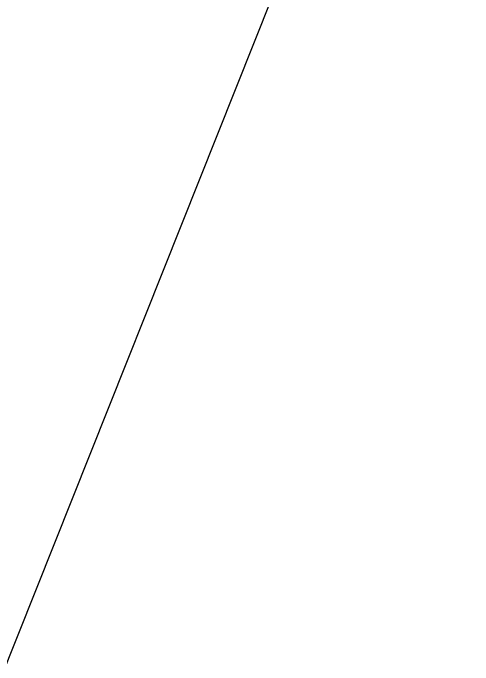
# Model space of a CAD drawing. Header units: metres. Extents: x 319374 to 323895, y 7409538 to 7427889.
# Drawn here: x 321511.52 to 321518.47, y 7415651.32 to 7415661.18 of the extents above; entities that cross this region are included whole.
import ezdxf

# ---------------------------------------------------------------- set-up
doc = ezdxf.new("R2010")
doc.units = ezdxf.units.M
doc.header["$LTSCALE"] = 10
doc.layers.add('U-HZ-EIXO CARGA', color=170, linetype='CARGA_LINE', lineweight=30)
doc.styles.get("Standard").update_dxf_attribs({"font": 'arial.ttf'})
doc.linetypes.add('CARGA_LINE', pattern='A,3.5,-0.25,["CARGA",Standard,S=0.175,R=0,X=-0.05,Y=-0.1],-0.95', length=4.7)

msp = doc.modelspace()

# ---------------------------------------------------------------- linework, layer by layer
at = {"layer": 'U-HZ-EIXO CARGA', "flags": 128}
msp.add_lwpolyline([(321245.4168, 7415307.7582), (321291.4394, 7415334.4842, 0.002019), (321297.0998, 7415338.7233, 0.00266), (321303.2422, 7415343.4138, 0.003136), (321309.8707, 7415348.5981, 0.003372), (321315.9867, 7415353.5113, 0.109123), (321465.9723, 7415542.8645, 0.003372), (321469.3548, 7415549.943, 0.003136), (321472.8839, 7415557.5823, 0.00266), (321476.0435, 7415564.6355, 0.00242), (321479.4294, 7415572.4043, 0.001938), (321482.3835, 7415579.3472, 0.001696), (321485.6931, 7415587.2849, 0.001212), (321488.4099, 7415593.9093, 0.00097), (321491.7614, 7415602.1837, 0.000485), (321493.7564, 7415607.1508, 0.000242), (321497.7212, 7415617.0636), (321651.3427, 7416001.6893, 0.022506), (321710.8011, 7416172.4933), (321723.8884, 7416216.3522, -0.015147), (321757.0704, 7416316.3897), (321791.3971, 7416410.2629, 0.018216), (321831.0105, 7416532.1894), (321855.0601, 7416616.5513, -0.005594), (321870.933, 7416669.9572), (321899.5888, 7416762.5654), (321912.1707, 7416820.01)], format="xyb", dxfattribs=at)

doc.saveas('drawing.dxf')
